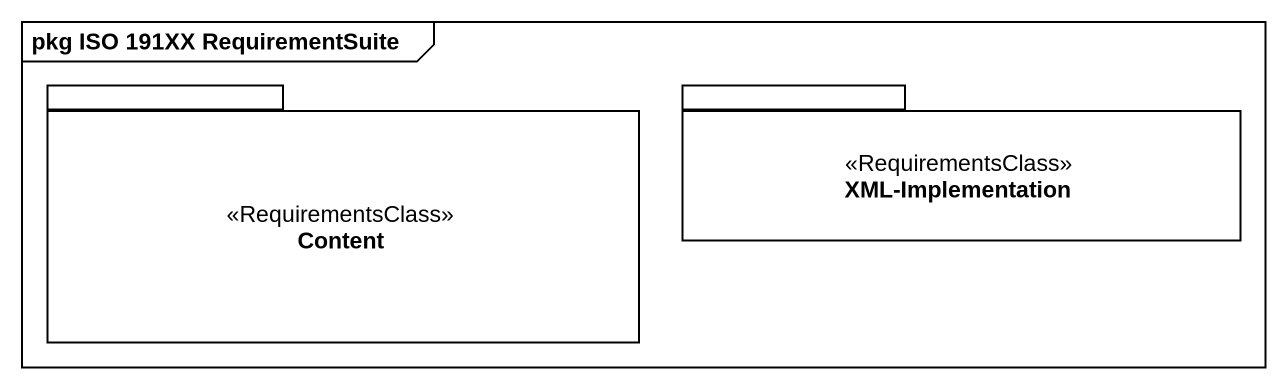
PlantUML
@startuml
mainframe pkg ISO 191XX RequirementSuite
package Content <<RequirementsClass>> {
}
package "XML-Implementation" as XML_Implementation <<RequirementsClass>> {
}
@enduml
